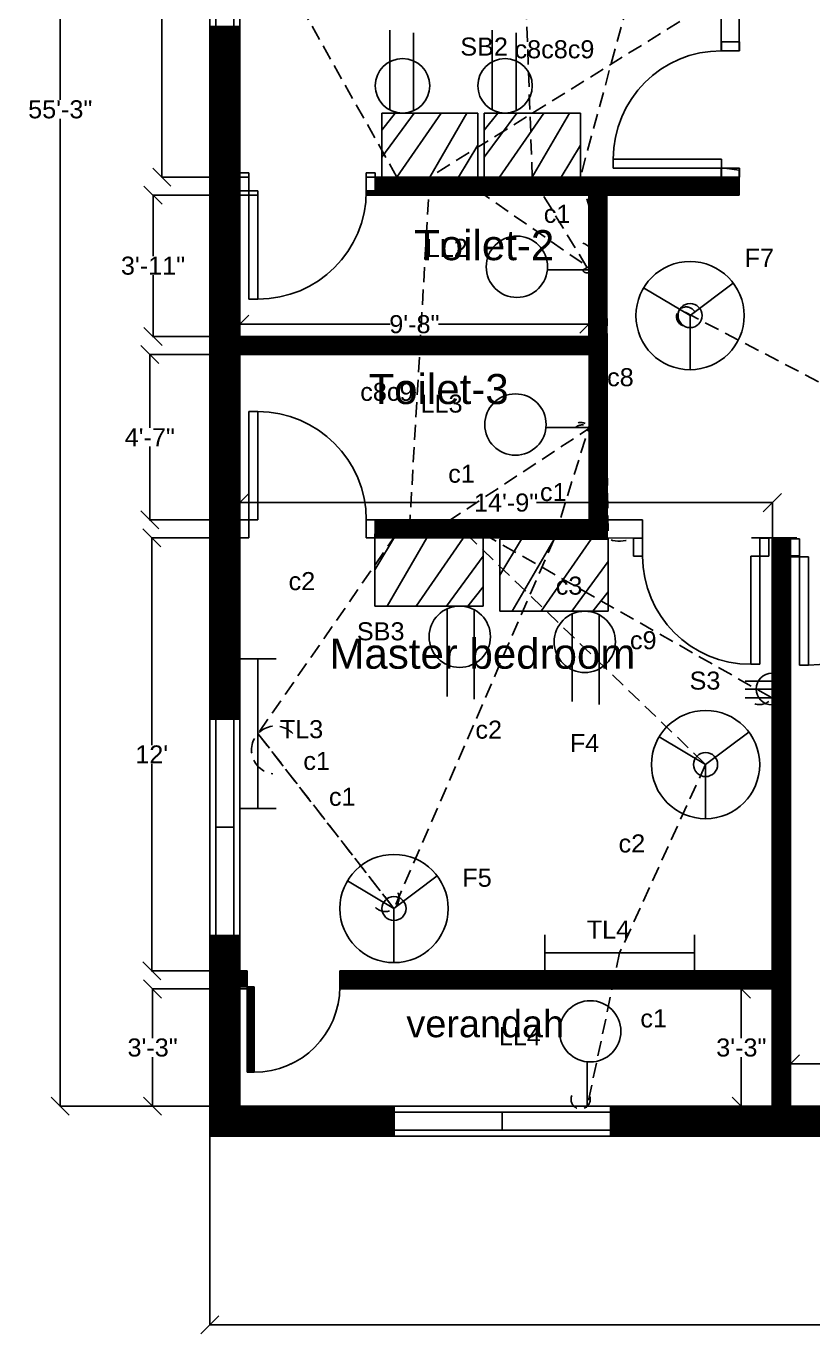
# Model space of a CAD drawing. Header units: inches. Extents: x 79 to 11386, y 236 to 3106.
# Drawn here: x 2468.1 to 2729.6, y 236 to 671.9 of the extents above; entities that cross this region are included whole.
import ezdxf

# ---------------------------------------------------------------- set-up
doc = ezdxf.new("R2010")
doc.units = ezdxf.units.IN
doc.header["$LTSCALE"] = 20
doc.header["$MEASUREMENT"] = 0
doc.linetypes.add('HIDDEN', pattern=[0.375, 0.25, -0.125])
for name, color, linetype in [('appliances', 180, 'Continuous'), ('Conduit', 100, 'HIDDEN'), ('conduit_SDB', 82, 'HIDDEN'), ('dimension', 11, 'Continuous'), ('door_window', 30, 'Continuous'), ('emergency_Bo', 220, 'Continuous'), ('emergency_conduit', 210, 'HIDDEN'), ('hatch', 8, 'Continuous'), ('Text layer', 200, 'HIDDEN')]:
    doc.layers.add(name, color=color, linetype=linetype)
doc.styles.get("Standard").update_dxf_attribs({"font": 'arial.ttf', "height": 6})
doc.dimstyles.get("Standard").update_dxf_attribs({"dimtxt": 6, "dimasz": 6, "dimexe": 0.18, "dimexo": 0.0625, "dimgap": 0.09, "dimtad": 0, "dimtih": 1, "dimtoh": 1, "dimdec": 4, "dimzin": 0, "dimdsep": 46, "dimlunit": 4, "dimtxsty": 'Standard', "dimblk": 'OBLIQUE', "dimcen": 0.09, "dimadec": 0, "dimazin": 0, "dimtfac": 1, "dimtdec": 4, "dimtofl": 0, "dimtmove": 0, "dimatfit": 3, "dimfxl": 1, "dimtolj": 1, "dimtzin": 0, "dimarcsym": 0})

# ---------------------------------------------------------------- blocks, each defined once
blk = doc.blocks.new('door_small')
at = {"layer": 'door_window'}
for p, q in [((39, 6), (39, 42)), ((42, 42), (39, 42)), ((42, 6), (42, 42)), ((3, 6), (0, 6)), ((0, 6), (0, 0)), ((3, 0), (3, 6)), ((39, 6), (42, 6)), ((42, 6), (42, 0)), ((45, 6), (42, 6)), ((45, 0), (45, 6)), ((0, 0), (3, 0)), ((42, 0), (45, 0))]:
    blk.add_line(p, q, dxfattribs=at)
blk.add_arc((39, 6), 36, 90, 180, dxfattribs=at)
blk = doc.blocks.new('_Oblique')
at = {"color": 0, "linetype": 'ByBlock', "lineweight": -2}
blk.add_line((-0.5, -0.5), (0.5, 0.5), dxfattribs=at)
blk = doc.blocks.new('*D33')
at = {"layer": 'Defpoints', "color": 0, "transparency": 16777216}
for p in [(2529.14, 302.69), (3373.14, 302.69), (3373.14, 239.96)]:
    blk.add_point(p, dxfattribs=at)
at = {"layer": 'dimension', "color": 0, "lineweight": -2, "transparency": 16777216}
for p, q in [((2529.14, 302.63), (2529.14, 239.78)), ((3373.14, 302.63), (3373.14, 239.78)), ((2529.14, 239.96), (2940.77, 239.96)), ((3373.14, 239.96), (2961.51, 239.96))]:
    blk.add_line(p, q, dxfattribs=at)
at = {"layer": 'dimension', "color": 0, "lineweight": -2, "transparency": 16777216, "xscale": 6, "yscale": 6, "zscale": 6, "rotation": 180}
blk.add_blockref('_Oblique', (2529.14, 239.96), dxfattribs=at)
at = {"layer": 'dimension', "color": 0, "lineweight": -2, "transparency": 16777216, "xscale": 6, "yscale": 6, "zscale": 6}
blk.add_blockref('_Oblique', (3373.14, 239.96), dxfattribs=at)
at = {"layer": 'dimension', "color": 0, "transparency": 16777216, "insert": (2951.14, 239.96), "char_height": 6, "attachment_point": 5}
blk.add_mtext('\\A1;70\'-4"', dxfattribs=at)
blk = doc.blocks.new('*D35')
at = {"layer": 'Defpoints', "color": 0, "transparency": 16777216}
for p in [(2539.14, 562.69), (2509.18, 507.69), (2539.14, 507.69)]:
    blk.add_point(p, dxfattribs=at)
at = {"layer": 'dimension', "color": 0, "lineweight": -2, "transparency": 16777216}
for p, q in [((2539.08, 562.69), (2509, 562.69)), ((2509.18, 562.69), (2509.18, 538.28)), ((2509.18, 507.69), (2509.18, 532.1)), ((2539.08, 507.69), (2509, 507.69))]:
    blk.add_line(p, q, dxfattribs=at)
at = {"layer": 'dimension', "color": 0, "lineweight": -2, "transparency": 16777216, "xscale": 6, "yscale": 6, "zscale": 6}
for p, rotation in [((2509.18, 562.69), 90), ((2509.18, 507.69), 270)]:
    blk.add_blockref('_Oblique', p, dxfattribs=dict(at, rotation=rotation))
at = {"layer": 'dimension', "color": 0, "transparency": 16777216, "insert": (2509.18, 535.19), "char_height": 6, "attachment_point": 5}
blk.add_mtext('\\A1;4\'-7"', dxfattribs=at)
blk = doc.blocks.new('*D40')
at = {"layer": 'Defpoints', "color": 0, "transparency": 16777216}
for p in [(2716.14, 513.42), (2539.14, 501.69), (2716.14, 501.69)]:
    blk.add_point(p, dxfattribs=at)
at = {"layer": 'dimension', "color": 0, "lineweight": -2, "transparency": 16777216}
for p, q in [((2539.14, 501.75), (2539.14, 513.6)), ((2539.14, 513.42), (2617.52, 513.42)), ((2716.14, 513.42), (2637.75, 513.42)), ((2716.14, 501.75), (2716.14, 513.6))]:
    blk.add_line(p, q, dxfattribs=at)
at = {"layer": 'dimension', "color": 0, "lineweight": -2, "transparency": 16777216, "xscale": 6, "yscale": 6, "zscale": 6, "rotation": 180}
blk.add_blockref('_Oblique', (2539.14, 513.42), dxfattribs=at)
at = {"layer": 'dimension', "color": 0, "lineweight": -2, "transparency": 16777216, "xscale": 6, "yscale": 6, "zscale": 6}
blk.add_blockref('_Oblique', (2716.14, 513.42), dxfattribs=at)
at = {"layer": 'dimension', "color": 0, "transparency": 16777216, "insert": (2627.64, 513.42), "char_height": 6, "attachment_point": 5}
blk.add_mtext('\\A1;14\'-9"', dxfattribs=at)
blk = doc.blocks.new('*D41')
at = {"layer": 'Defpoints', "color": 0, "transparency": 16777216}
for p in [(2722.14, 326.81), (2722.14, 312.69), (2776.14, 312.69)]:
    blk.add_point(p, dxfattribs=at)
at = {"layer": 'dimension', "color": 0, "lineweight": -2, "transparency": 16777216}
for p, q in [((2722.14, 312.75), (2722.14, 326.99)), ((2776.14, 312.75), (2776.14, 326.99)), ((2722.14, 326.81), (2740.95, 326.81)), ((2776.14, 326.81), (2757.32, 326.81))]:
    blk.add_line(p, q, dxfattribs=at)
at = {"layer": 'dimension', "color": 0, "lineweight": -2, "transparency": 16777216, "xscale": 6, "yscale": 6, "zscale": 6, "rotation": 180}
blk.add_blockref('_Oblique', (2722.14, 326.81), dxfattribs=at)
at = {"layer": 'dimension', "color": 0, "lineweight": -2, "transparency": 16777216, "xscale": 6, "yscale": 6, "zscale": 6}
blk.add_blockref('_Oblique', (2776.14, 326.81), dxfattribs=at)
at = {"layer": 'dimension', "color": 0, "transparency": 16777216, "insert": (2749.14, 326.81), "char_height": 6, "attachment_point": 5}
blk.add_mtext('\\A1;4\'-6"', dxfattribs=at)
blk = doc.blocks.new('*D48')
at = {"layer": 'Defpoints', "color": 0, "transparency": 16777216}
for p in [(2539.14, 615.69), (2510.25, 568.69), (2539.14, 568.69)]:
    blk.add_point(p, dxfattribs=at)
at = {"layer": 'dimension', "color": 0, "lineweight": -2, "transparency": 16777216}
for p, q in [((2539.08, 615.69), (2510.07, 615.69)), ((2510.25, 615.69), (2510.25, 595.34)), ((2510.25, 568.69), (2510.25, 589.03)), ((2539.08, 568.69), (2510.07, 568.69))]:
    blk.add_line(p, q, dxfattribs=at)
at = {"layer": 'dimension', "color": 0, "lineweight": -2, "transparency": 16777216, "xscale": 6, "yscale": 6, "zscale": 6}
for p, rotation in [((2510.25, 615.69), 90), ((2510.25, 568.69), 270)]:
    blk.add_blockref('_Oblique', p, dxfattribs=dict(at, rotation=rotation))
at = {"layer": 'dimension', "color": 0, "transparency": 16777216, "insert": (2510.25, 592.19), "char_height": 6, "attachment_point": 5}
blk.add_mtext('\\A1;3\'-11"', dxfattribs=at)
blk = doc.blocks.new('*D49')
at = {"layer": 'Defpoints', "color": 0, "transparency": 16777216}
for p in [(2539.14, 789.69), (2513.21, 621.69), (2539.14, 621.69)]:
    blk.add_point(p, dxfattribs=at)
at = {"layer": 'dimension', "color": 0, "lineweight": -2, "transparency": 16777216}
for p, q in [((2539.08, 789.69), (2513.03, 789.69)), ((2513.21, 789.69), (2513.21, 708.79)), ((2513.21, 621.69), (2513.21, 702.59)), ((2539.08, 621.69), (2513.03, 621.69))]:
    blk.add_line(p, q, dxfattribs=at)
at = {"layer": 'dimension', "color": 0, "lineweight": -2, "transparency": 16777216, "xscale": 6, "yscale": 6, "zscale": 6}
for p, rotation in [((2513.21, 789.69), 90), ((2513.21, 621.69), 270)]:
    blk.add_blockref('_Oblique', p, dxfattribs=dict(at, rotation=rotation))
at = {"layer": 'dimension', "color": 0, "transparency": 16777216, "insert": (2513.21, 705.69), "char_height": 6, "attachment_point": 5}
blk.add_mtext("\\A1;14'", dxfattribs=at)
blk = doc.blocks.new('window_large')
at = {"layer": 'door_window'}
for p, q in [((0, 10), (72, 10)), ((0, 0), (0, 10)), ((72, 10), (72, 0)), ((0, 8), (72, 8)), ((36, 8), (36, 2)), ((72, 2), (0, 2)), ((72, 0), (0, 0))]:
    blk.add_line(p, q, dxfattribs=at)
blk = doc.blocks.new('*D56')
at = {"layer": 'Defpoints', "color": 0, "transparency": 16777216}
for p in [(2539.14, 501.69), (2509.81, 357.69), (2539.14, 357.69)]:
    blk.add_point(p, dxfattribs=at)
at = {"layer": 'dimension', "color": 0, "lineweight": -2, "transparency": 16777216}
for p, q in [((2539.08, 501.69), (2509.63, 501.69)), ((2509.81, 501.69), (2509.81, 432.79)), ((2509.81, 357.69), (2509.81, 426.59)), ((2539.08, 357.69), (2509.63, 357.69))]:
    blk.add_line(p, q, dxfattribs=at)
at = {"layer": 'dimension', "color": 0, "lineweight": -2, "transparency": 16777216, "xscale": 6, "yscale": 6, "zscale": 6}
for p, rotation in [((2509.81, 501.69), 90), ((2509.81, 357.69), 270)]:
    blk.add_blockref('_Oblique', p, dxfattribs=dict(at, rotation=rotation))
at = {"layer": 'dimension', "color": 0, "transparency": 16777216, "insert": (2509.81, 429.69), "char_height": 6, "attachment_point": 5}
blk.add_mtext("\\A1;12'", dxfattribs=at)
blk = doc.blocks.new('*D57')
at = {"layer": 'Defpoints', "color": 0, "transparency": 16777216}
for p in [(2539.14, 351.69), (2510.11, 312.69), (2539.14, 312.69)]:
    blk.add_point(p, dxfattribs=at)
at = {"layer": 'dimension', "color": 0, "lineweight": -2, "transparency": 16777216}
for p, q in [((2539.08, 351.69), (2509.93, 351.69)), ((2510.11, 351.69), (2510.11, 335.34)), ((2510.11, 312.69), (2510.11, 329.03)), ((2539.08, 312.69), (2509.93, 312.69))]:
    blk.add_line(p, q, dxfattribs=at)
at = {"layer": 'dimension', "color": 0, "lineweight": -2, "transparency": 16777216, "xscale": 6, "yscale": 6, "zscale": 6}
for p, rotation in [((2510.11, 351.69), 90), ((2510.11, 312.69), 270)]:
    blk.add_blockref('_Oblique', p, dxfattribs=dict(at, rotation=rotation))
at = {"layer": 'dimension', "color": 0, "transparency": 16777216, "insert": (2510.11, 332.19), "char_height": 6, "attachment_point": 5}
blk.add_mtext('\\A1;3\'-3"', dxfattribs=at)
blk = doc.blocks.new('*D62')
at = {"layer": 'Defpoints', "color": 0, "transparency": 16777216}
for p in [(2539.14, 572.74), (2539.14, 568.69), (2655.14, 568.69)]:
    blk.add_point(p, dxfattribs=at)
at = {"layer": 'dimension', "color": 0, "lineweight": -2, "transparency": 16777216}
for p, q in [((2539.14, 568.75), (2539.14, 572.92)), ((2539.14, 572.74), (2589.07, 572.74)), ((2655.14, 572.74), (2605.2, 572.74)), ((2655.14, 568.75), (2655.14, 572.92))]:
    blk.add_line(p, q, dxfattribs=at)
at = {"layer": 'dimension', "color": 0, "lineweight": -2, "transparency": 16777216, "xscale": 6, "yscale": 6, "zscale": 6, "rotation": 180}
blk.add_blockref('_Oblique', (2539.14, 572.74), dxfattribs=at)
at = {"layer": 'dimension', "color": 0, "lineweight": -2, "transparency": 16777216, "xscale": 6, "yscale": 6, "zscale": 6}
blk.add_blockref('_Oblique', (2655.14, 572.74), dxfattribs=at)
at = {"layer": 'dimension', "color": 0, "transparency": 16777216, "insert": (2597.14, 572.74), "char_height": 6, "attachment_point": 5}
blk.add_mtext('\\A1;9\'-8"', dxfattribs=at)
blk = doc.blocks.new('*D73')
at = {"layer": 'Defpoints', "color": 0, "transparency": 16777216}
for p in [(2539.14, 975.69), (2479.41, 312.69), (2539.14, 312.69)]:
    blk.add_point(p, dxfattribs=at)
at = {"layer": 'dimension', "color": 0, "lineweight": -2, "transparency": 16777216}
for p, q in [((2539.08, 975.69), (2479.23, 975.69)), ((2479.41, 975.69), (2479.41, 647.34)), ((2479.41, 312.69), (2479.41, 641.03)), ((2539.08, 312.69), (2479.23, 312.69))]:
    blk.add_line(p, q, dxfattribs=at)
at = {"layer": 'dimension', "color": 0, "lineweight": -2, "transparency": 16777216, "xscale": 6, "yscale": 6, "zscale": 6}
for p, rotation in [((2479.41, 975.69), 90), ((2479.41, 312.69), 270)]:
    blk.add_blockref('_Oblique', p, dxfattribs=dict(at, rotation=rotation))
at = {"layer": 'dimension', "color": 0, "transparency": 16777216, "insert": (2479.41, 644.19), "char_height": 6, "attachment_point": 5}
blk.add_mtext('\\A1;55\'-3"', dxfattribs=at)
blk = doc.blocks.new('*D79')
at = {"layer": 'Defpoints', "color": 0, "transparency": 16777216}
for p in [(2716.14, 351.69), (2705.83, 312.69), (2716.14, 312.69)]:
    blk.add_point(p, dxfattribs=at)
at = {"layer": 'dimension', "color": 0, "lineweight": -2, "transparency": 16777216}
for p, q in [((2716.08, 351.69), (2705.65, 351.69)), ((2705.83, 351.69), (2705.83, 335.34)), ((2705.83, 312.69), (2705.83, 329.03)), ((2716.08, 312.69), (2705.65, 312.69))]:
    blk.add_line(p, q, dxfattribs=at)
at = {"layer": 'dimension', "color": 0, "lineweight": -2, "transparency": 16777216, "xscale": 6, "yscale": 6, "zscale": 6}
for p, rotation in [((2705.83, 351.69), 90), ((2705.83, 312.69), 270)]:
    blk.add_blockref('_Oblique', p, dxfattribs=dict(at, rotation=rotation))
at = {"layer": 'dimension', "color": 0, "transparency": 16777216, "insert": (2705.83, 332.19), "char_height": 6, "attachment_point": 5}
blk.add_mtext('\\A1;3\'-3"', dxfattribs=at)

msp = doc.modelspace()

# ---------------------------------------------------------------- hatches: boundary and pattern name
at = {"layer": 'hatch'}
h = msp.add_hatch(dxfattribs=at)
h.set_pattern_fill('ANSI31', color=256)
h.paths.add_polyline_path([(3100.03768, 985.68858), (3092.13763, 985.68858), (2805.63763, 985.68858), (2805.63763, 975.68858), (2810.13763, 975.68858), (2816.13763, 975.68858), (2820.13763, 975.68858), (3100.03768, 975.68858)])
h.paths.add_polyline_path([(2900.13763, 975.68858), (2890.13763, 975.68858), (2890.13763, 901.68858), (2890.13763, 760.36668), (2894.15237, 760.36668), (2894.15237, 763.36668), (2900.13763, 763.36668), (2900.13763, 901.68858)])
h.paths.add_polyline_path([(2890.13763, 909.68858), (2877.46279, 909.68858), (2711.13763, 909.68858), (2711.13763, 903.68858), (2877.46279, 903.68858), (2890.13763, 903.68858)])
h.paths.add_polyline_path([(3262.0452, 985.68858), (3242.13763, 985.68858), (3238.13763, 985.68858), (3232.13763, 985.68858), (3172.03768, 985.68858), (3172.03768, 975.68858), (3232.13763, 975.68858), (3238.13763, 975.68858), (3242.13763, 975.68858), (3262.0452, 975.68858)])
h.paths.add_polyline_path([(3191.22037, 909.68858), (3029.64195, 909.68858), (3023.13763, 909.68858), (3023.13763, 903.68858), (3029.64195, 903.68858), (3191.22037, 903.68858)])
h.paths.add_polyline_path([(3023.13763, 975.68858), (3013.13763, 975.68858), (3013.13763, 767.29703), (3019.13763, 767.29703), (3019.13763, 764.29703), (3023.13763, 764.29703)])
h.paths.add_polyline_path([(3363.13763, 795.68858), (3242.13763, 795.68858), (3242.13763, 848.68858), (3318.29131, 848.68858), (3318.29131, 854.68858), (3242.13763, 854.68858), (3236.13763, 854.68858), (3236.13763, 848.68858), (3236.13763, 795.68858), (3197.13763, 795.68858), (3197.13763, 789.68858), (3197.13763, 768.41359), (3203.13763, 768.41359), (3203.13763, 789.68858), (3236.13763, 789.68858), (3363.13763, 789.68858)])
h.paths.add_polyline_path([(3126.13763, 491.68858), (3129.30702, 491.68858, -0.024265987), (3129.13763, 495.17672), (3126.13763, 495.17672), (3126.13763, 501.68858), (3116.14042, 501.68858), (3116.14042, 500.43657), (3117.64042, 500.43657), (3117.64042, 494.43657), (3114.64042, 494.43657), (3114.64042, 491.68858), (3120.13763, 491.68858), (3120.13763, 354.68858), (3120.13763, 312.68858), (3126.13763, 312.68858), (3126.13763, 354.68858)])
h.paths.add_polyline_path([(3111.64042, 494.43657), (3114.64042, 494.43657), (3114.64042, 500.43657), (3117.64042, 500.43657), (3117.64042, 494.43657), (3114.64042, 494.43657), (3114.64042, 458.43657), (3111.64042, 458.43657, -0.392007404), (3075.74545, 491.68858), (2960.13763, 491.68858), (2823.94589, 491.68858, -0.384284118), (2788.13763, 459.39918), (2785.13763, 459.39918), (2785.13763, 495.39918), (2782.13763, 495.39918), (2782.13763, 501.39918), (2785.13763, 501.39918), (2785.13763, 495.39918), (2788.13763, 495.39918), (2788.13763, 459.39918, 0.414213562), (2824.13763, 495.39918), (2824.13763, 501.68858), (3013.25861, 501.68858), (3075.64042, 501.68858), (3075.64042, 500.43657), (3075.64042, 494.43657, 0.414213562), (3111.64042, 458.43657)])
h.paths.add_polyline_path([(2960.13763, 491.68858), (2954.13763, 491.68858), (2954.13763, 312.68858), (2960.13763, 312.68858)])
h.paths.add_polyline_path([(3016.69237, 312.68858), (2960.13763, 312.68858), (2954.13763, 312.68858), (2907.66878, 312.68858), (2907.66878, 302.68858), (2933.13763, 302.68858), (3016.69237, 302.68858)])
h.paths.add_polyline_path([(2835.66878, 312.68858), (2782.13763, 312.68858), (2782.13763, 354.68858), (2782.13763, 382.10593), (2782.13763, 491.68858), (2785.13763, 491.68858), (2785.13763, 495.39918), (2782.13763, 495.39918), (2776.13763, 495.49565), (2776.13763, 491.68858), (2776.13763, 354.68858), (2776.13763, 312.68858), (2662.37712, 312.68858), (2662.37712, 302.68858), (2835.66878, 302.68858)])
h.paths.add_polyline_path([(2716.13763, 351.68858), (2572.34559, 351.68858, -0.406467164), (2543.88306, 323.97105), (2541.51035, 323.97105), (2541.51035, 352.44359), (2539.13763, 352.44359), (2539.13763, 357.18902), (2541.51035, 357.18902), (2541.51035, 352.44359), (2543.88306, 352.44359), (2543.88306, 323.97105, 0.414213562), (2572.3556, 352.44359), (2572.3556, 357.68858), (2716.13763, 357.68858)])
h.paths.add_polyline_path([(2722.13763, 501.68858), (2716.13763, 501.68858), (2716.13763, 342.68858), (2716.13763, 312.68858), (2722.13763, 312.68858), (2722.13763, 342.68858)])
h.paths.add_polyline_path([(2661.26165, 507.68858), (2655.26165, 507.68858), (2584.13763, 507.68858), (2584.13763, 501.68858), (2661.26165, 501.68858)])
h.paths.add_polyline_path([(2539.13763, 369.4551), (2529.13763, 369.4551), (2529.13763, 312.68858), (2539.13763, 312.68858)])
h.paths.add_polyline_path([(2590.37712, 312.68858), (2539.13763, 312.68858), (2529.13763, 312.68858), (2529.13763, 302.68858), (2590.37712, 302.68858)])
h.paths.add_polyline_path([(3245.18027, 312.68858), (3088.69237, 312.68858), (3088.69237, 302.68858), (3191.13763, 302.68858), (3245.18027, 302.68858)])
h.paths.add_polyline_path([(2539.13763, 858.68858), (2539.13763, 901.81469), (2529.13763, 901.81469), (2529.13763, 743.72819), (2539.13763, 743.72819)])
h.paths.add_polyline_path([(2539.13763, 671.72819), (2529.13763, 671.72819), (2529.13763, 441.4551), (2539.13763, 441.4551)])
h.paths.add_polyline_path([(2661.26165, 568.68858), (2661.13763, 568.68858), (2661.13763, 615.68858), (2705.13763, 615.68858), (2705.13763, 621.68858), (2699.23791, 621.68858), (2584.13763, 621.68858), (2584.13763, 617.0826), (2581.13763, 617.0826, -0.009683389), (2581.11063, 615.68858), (2655.13763, 615.68858), (2655.13763, 568.68858), (2539.13763, 568.68858), (2539.13763, 562.68858), (2655.26165, 562.68858), (2655.26165, 507.68858), (2661.26165, 507.68858)])
h.paths.add_polyline_path([(2705.13763, 795.68858), (2699.13763, 795.68858), (2660.13763, 795.68858), (2660.13763, 854.68858), (2660.04927, 854.68858), (2584.13763, 854.68858), (2584.13763, 849.77555), (2581.13763, 849.77555, -0.007549683), (2581.12122, 848.68858), (2589.13763, 848.68858), (2654.13763, 848.68858), (2654.13763, 795.68858), (2589.13763, 795.68858), (2579.13763, 795.68858), (2539.13763, 795.68858), (2539.13763, 789.68858), (2579.13763, 789.68858), (2589.13763, 789.68858), (2654.13763, 789.68858), (2660.13763, 789.68858), (2699.13763, 789.68858), (2699.13763, 767.68858), (2705.13763, 767.68858)])
h.paths.add_polyline_path([(3023.13763, 686.29703), (3019.13763, 686.29703), (3019.13763, 683.29703), (3013.13763, 683.29703), (3013.13763, 528.68858), (3013.13763, 501.68858), (3023.13763, 501.68858), (3023.13763, 528.68858)])
h.paths.add_polyline_path([(2900.13763, 679.36668), (2894.15237, 679.36668), (2894.15237, 682.36668), (2890.13763, 682.36668), (2890.13763, 528.68858), (2890.13763, 501.68858), (2900.13763, 501.68858), (2900.13763, 528.68858)])
h.paths.add_polyline_path([(3203.13763, 708.41359), (3197.13763, 708.41359), (3197.13763, 666.68858), (3203.13763, 666.68858)])
h.paths.add_polyline_path([(3373.13763, 666.43663), (3363.13763, 666.43663), (3363.13763, 505.68858), (3363.13763, 499.68858), (3363.13763, 464.62993), (3373.13763, 464.62993)])
h.paths.add_polyline_path([(3046.18465, 542.80736), (3112.38111, 542.80736), (3112.38111, 587.58499), (3046.18465, 587.58499)], flags=9)
h.paths.add_polyline_path([(3131.23188, 391.57128), (3180.56885, 391.57128), (3180.56885, 421.39028), (3131.23188, 421.39028)], flags=9)
h.paths.add_polyline_path([(3258.99114, 320.45988), (3315.91952, 320.45988), (3315.91952, 339.00627), (3258.99114, 339.00627)], flags=9)
h.paths.add_polyline_path([(3261.00822, 526.62738), (3312.59076, 526.62738), (3312.59076, 547.23448), (3261.00822, 547.23448)], flags=9)
h.paths.add_polyline_path([(3260.8119, 577.65756), (3312.39444, 577.65756), (3312.39444, 598.26466), (3260.8119, 598.26466)], flags=9)
h.paths.add_polyline_path([(3079.25861, 725.78414), (3167.35547, 725.78414), (3167.35547, 746.39123), (3079.25861, 746.39123)], flags=9)
h.paths.add_polyline_path([(3044.63525, 849.3737), (3110.8317, 849.3737), (3110.8317, 894.15132), (3044.63525, 894.15132)], flags=9)
h.paths.add_polyline_path([(3256.95377, 810.62244), (3308.53631, 810.62244), (3308.53631, 831.22953), (3256.95377, 831.22953)], flags=25)
h.paths.add_polyline_path([(2780.13666, 513.96652), (2846.33311, 513.96652), (2846.33311, 558.74415), (2780.13666, 558.74415)], flags=9)
h.paths.add_polyline_path([(2788.97364, 844.32945), (2855.1701, 844.32945), (2855.1701, 889.10708), (2788.97364, 889.10708)], flags=9)
h.paths.add_polyline_path([(2592.08264, 330.72339), (2649.01101, 330.72339), (2649.01101, 349.26977), (2592.08264, 349.26977)], flags=25)
h.paths.add_polyline_path([(2565.36255, 436.06679), (2625.62176, 436.06679), (2625.62176, 473.34056), (2565.36255, 473.34056)], flags=9)
h.paths.add_polyline_path([(2579.08586, 540.70616), (2630.66839, 540.70616), (2630.66839, 561.31326), (2579.08586, 561.31326)], flags=25)
h.paths.add_polyline_path([(2731.22283, 408.01874), (2780.5598, 408.01874), (2780.5598, 437.83775), (2731.22283, 437.83775)], flags=25)
h.paths.add_polyline_path([(2594.23713, 588.54735), (2645.81967, 588.54735), (2645.81967, 609.15444), (2594.23713, 609.15444)], flags=25)
h.paths.add_polyline_path([(2579.4519, 815.64103), (2631.03444, 815.64103), (2631.03444, 836.24813), (2579.4519, 836.24813)], flags=25)
h.paths.add_polyline_path([(3248.51237, 419.15413), (3325.7361, 419.15413), (3325.7361, 439.76122), (3248.51237, 439.76122)], flags=9)
h.paths.add_polyline_path([(3002.46524, 376.42532), (3050.02322, 376.42532), (3050.02322, 421.15383), (3002.46524, 421.15383)], flags=9)
h.paths.add_polyline_path([(3242.24929, 699.62663), (3317.92459, 699.62663), (3317.92459, 720.23373), (3242.24929, 720.23373)], flags=9)
h.paths.add_polyline_path([(3069.65282, 941.49404), (3118.91612, 941.49404), (3118.91612, 962.10113), (3069.65282, 962.10113)], flags=9)
h.paths.add_polyline_path([(3259.79991, 910.34214), (3329.25421, 910.34214), (3329.25421, 930.94924), (3259.79991, 930.94924)], flags=9)
h.paths.add_polyline_path([(2943.13688, 604.76272), (2971.49978, 604.76272), (2971.49978, 629.49123), (2943.13688, 629.49123)], flags=9)
h.paths.add_polyline_path([(2808.23629, 416.59199), (2855.79427, 416.59199), (2855.79427, 461.3205), (2808.23629, 461.3205)], flags=9)
h.paths.add_polyline_path([(2771.0258, 941.67259), (2820.2891, 941.67259), (2820.2891, 962.27968), (2771.0258, 962.27968)], flags=9)
h.paths.add_polyline_path([(2756.30461, 723.88917), (2844.40147, 723.88917), (2844.40147, 744.49626), (2756.30461, 744.49626)], flags=9)
h.paths.add_polyline_path([(2555.8514, 933.51062), (2625.30569, 933.51062), (2625.30569, 954.11771), (2555.8514, 954.11771)], flags=9)
h = msp.add_hatch(dxfattribs=at)
h.set_pattern_fill('ANSI31', color=256)
h.paths.add_polyline_path([(2557.5226, 985.68858), (2529.13763, 985.68858), (2529.13763, 973.81469), (2539.13763, 973.81469), (2539.13763, 975.68858), (2557.5226, 975.68858)])
h.paths.add_polyline_path([(3363.13763, 568.68858), (3247.13763, 568.68858), (3247.13763, 615.68858), (3241.13763, 615.68858), (3241.13763, 562.68858), (3241.13763, 507.37024), (3240.964, 507.37024), (3240.964, 501.68858), (3316.6468, 501.68858), (3316.6468, 507.68858), (3247.13763, 507.68858), (3247.13763, 562.68858), (3363.13763, 562.68858)])
h.paths.add_polyline_path([(3373.13763, 392.62993), (3363.13763, 392.62993), (3363.13763, 357.68858), (3221.72831, 357.68858), (3221.72831, 352.84152), (3219.3556, 352.84152, -0.010126348), (3219.33225, 351.68858), (3363.13763, 351.68858), (3363.13763, 312.68858), (3317.18027, 312.68858), (3317.18027, 302.68858), (3373.13763, 302.68858), (3373.13763, 342.68858)])
h = msp.add_hatch(dxfattribs=at)
h.set_pattern_fill('ANSI31', color=256)
h.paths.add_polyline_path([(2733.63763, 985.68858), (2670.13763, 985.68858), (2629.5226, 985.68858), (2629.5226, 975.68858), (2660.13763, 975.68858), (2660.13763, 899.68858), (2666.04927, 899.68858), (2666.04927, 896.68858), (2660.04927, 896.68858, 0.414213562), (2624.04927, 860.68858), (2660.04927, 860.68858), (2660.04927, 857.68858), (2666.04927, 857.68858), (2666.04927, 854.68858), (2660.13763, 854.68858), (2660.13763, 795.68858), (2699.13763, 795.68858), (2705.13763, 795.68858), (2705.13763, 733.68858), (2705.13763, 675.68858), (2705.13763, 666.68858), (2705.23791, 666.68858), (2705.23791, 663.68858), (2703.26165, 663.68858), (2699.23791, 663.68858, 0.414213562), (2663.23791, 627.68858), (2699.23791, 627.68858), (2699.23791, 624.68858), (2705.23791, 624.68858), (2705.23791, 621.68858), (2705.13763, 615.68858), (2661.13763, 615.68858), (2661.13763, 568.68858), (2661.26165, 568.68858), (2661.26165, 507.68858), (2672.98235, 507.68858), (2672.98235, 501.65968), (2672.98235, 495.65968, 0.414213562), (2708.98235, 459.65968), (2708.98235, 495.65968), (2711.98235, 495.65968), (2711.98235, 501.68858), (2716.13763, 501.68858), (2725.13763, 501.68858), (2725.13763, 495.36213), (2728.13763, 495.36213), (2728.13763, 459.36213, 0.416872135), (2764.13615, 495.68858), (2764.13763, 495.68858), (2764.13763, 501.36213), (2764.13763, 501.68858), (2785.13763, 501.68858), (2785.13763, 501.39918), (2785.13763, 495.39918), (2788.13763, 495.39918), (2788.13763, 459.39918, 0.414213562), (2824.13763, 495.39918), (2824.13763, 501.39918), (2824.13763, 501.68858), (2890.13763, 501.68858), (2890.13763, 528.68858), (2890.13763, 682.36668), (2858.15237, 682.36668), (2858.15237, 685.36668, -0.381848056), (2890.13763, 721.14211), (2890.13763, 721.59124, -0.381848056), (2858.15237, 757.36668), (2858.15237, 760.36668), (2890.13763, 760.36668), (2890.13763, 901.68858), (2890.13763, 903.68858), (2877.46279, 903.68858), (2708.13763, 903.68858), (2708.13763, 909.68858, 0.414213562), (2672.13763, 945.68858), (2672.13763, 909.68858), (2669.13763, 909.68858), (2669.13763, 903.68858), (2666.13763, 903.68858), (2666.13763, 975.68858), (2733.63763, 975.68858)], flags=17)
h.paths.add_polyline_path([(2890.13763, 901.68858), (2890.13763, 903.68858), (2877.46279, 903.68858), (2708.13763, 903.68858), (2708.13763, 909.68858, 0.414213562), (2672.13763, 945.68858), (2672.13763, 909.68858), (2669.13763, 909.68858), (2669.13763, 903.68858), (2666.13763, 903.68858), (2666.13763, 975.68858), (2670.13763, 975.68858), (2733.63763, 975.68858), (2733.63763, 985.68858), (2629.5226, 985.68858), (2629.5226, 975.68858), (2660.13763, 975.68858), (2660.13763, 899.68858), (2666.04927, 899.68858), (2666.04927, 896.68858), (2660.04927, 896.68858, 0.414213562), (2624.04927, 860.68858), (2660.04927, 860.68858), (2660.04927, 857.68858), (2666.04927, 857.68858), (2666.04927, 854.68858), (2660.13763, 854.68858), (2660.13763, 795.68858), (2699.13763, 795.68858), (2705.13763, 795.68858), (2705.13763, 733.68858), (2705.13763, 675.68858), (2705.13763, 666.68858), (2705.23791, 666.68858), (2705.23791, 663.68858), (2705.13763, 663.68858), (2703.26165, 663.68858), (2699.23791, 663.68858, 0.414213562), (2663.23791, 627.68858), (2699.23791, 627.68858), (2699.23791, 624.68858), (2705.23791, 624.68858), (2705.23791, 621.68858), (2705.13763, 615.68858), (2661.13763, 615.68858), (2661.13763, 568.68858), (2661.26165, 568.68858), (2661.26165, 507.68858), (2672.98235, 507.68858), (2672.98235, 501.65968), (2672.98235, 495.65968, 0.414213562), (2708.98235, 459.65968), (2708.98235, 495.65968), (2711.98235, 495.65968), (2711.98235, 501.68858), (2712.13763, 501.68858), (2716.13763, 501.68858), (2725.13763, 501.68858), (2725.13763, 495.36213), (2728.13763, 495.36213), (2728.13763, 459.36213, 0.416872135), (2764.13615, 495.68858), (2764.13763, 495.68858), (2764.13763, 501.36213), (2764.13763, 501.68858), (2785.13763, 501.68858), (2785.13763, 501.39918), (2785.13763, 495.39918), (2788.13763, 495.39918), (2788.13763, 459.39918, 0.414213562), (2824.13763, 495.39918), (2824.13763, 501.39918), (2824.13763, 501.68858), (2890.13763, 501.68858), (2890.13763, 528.68858), (2890.13763, 682.36668), (2858.15237, 682.36668), (2858.15237, 685.36668, -0.381848056), (2890.13763, 721.14211), (2890.13763, 721.59124, -0.381848056), (2858.15237, 757.36668), (2858.15237, 760.36668), (2890.13763, 760.36668)], flags=17)
h.paths.add_polyline_path([(2780.13666, 513.96652), (2846.33311, 513.96652), (2846.33311, 558.74415), (2780.13666, 558.74415)], flags=8)
h.paths.add_polyline_path([(2788.97364, 844.32945), (2855.1701, 844.32945), (2855.1701, 889.10708), (2788.97364, 889.10708)], flags=8)
h.paths.add_polyline_path([(2756.30461, 723.88917), (2844.40147, 723.88917), (2844.40147, 744.49626), (2756.30461, 744.49626)], flags=8)

# ---------------------------------------------------------------- linework, layer by layer
for p, q in [((2529.13763, 302.68858), (2529.13763, 985.68858)), ((2539.13763, 312.68858), (2539.13763, 975.68858)), ((2699.13763, 663.68858), (2699.13763, 681.68858)), ((2705.13763, 663.68858), (2705.13763, 675.68858)), ((2539.13694, 671.80622), (2539.13833, 671.68858)), ((2539.13833, 671.68858), (2539.13763, 671.68858)), ((2703.26165, 663.68858), (2705.13763, 663.68858)), ((2699.13763, 621.68858), (2699.13763, 624.68858)), ((2705.13763, 623.99533), (2700.26165, 624.68858)), ((2705.13763, 615.68858), (2705.13763, 623.99533)), ((2542.13763, 621.68858), (2539.13763, 621.68858)), ((2699.13763, 621.68858), (2581.13763, 621.68858)), ((2545.13763, 615.68858), (2539.13763, 615.68858)), ((2655.13763, 615.68858), (2581.11063, 615.68858)), ((2655.13763, 568.68858), (2655.13763, 615.68858)), ((2705.13763, 615.68858), (2661.13763, 615.68858)), ((2661.13763, 568.68858), (2661.13763, 615.68858)), ((2655.13763, 568.68858), (2539.13763, 568.68858)), ((2539.13763, 568.68858), (2655.13763, 568.68858)), ((2661.26165, 568.68858), (2661.13763, 568.68858)), ((2661.26165, 568.68858), (2661.26165, 501.68858)), ((2655.26165, 562.68858), (2539.13763, 562.68858)), ((2655.26165, 562.68858), (2655.26165, 507.68858)), ((2661.26165, 560.68858), (2661.26165, 562.68858)), ((2545.13763, 507.68858), (2539.13763, 507.68858)), ((2655.26165, 507.68858), (2581.13763, 507.68858)), ((2655.26165, 507.68858), (2672.98235, 507.68858)), ((2672.98235, 501.65968), (2672.98235, 507.68858)), ((2542.13763, 501.68858), (2539.13763, 501.68858)), ((2661.26165, 501.68858), (2581.13763, 501.68858)), ((2661.26165, 501.68858), (2672.98235, 501.65968)), ((2712.13763, 501.68858), (2709.16075, 501.68858)), ((2712.13763, 501.68858), (2716.13763, 501.68858)), ((2714.13763, 501.68858), (2724.2334, 501.68858)), ((2716.13763, 501.68858), (2716.13763, 342.68858)), ((2722.13763, 501.68858), (2722.13763, 342.68858)), ((2725.13763, 495.68858), (2722.13763, 495.68858)), ((2539.13763, 357.68858), (2541.51035, 357.68858)), ((2572.3556, 357.68858), (2716.13763, 357.68858)), ((2539.13763, 351.68858), (2541.51035, 351.68858)), ((2572.34559, 351.68858), (2716.13763, 351.68858)), ((2716.13763, 312.68858), (2716.13763, 342.68858)), ((2722.13763, 312.68858), (2722.13763, 342.68858)), ((2776.13763, 312.68858), (2529.13763, 312.68858)), ((2539.13763, 312.68858), (2776.13763, 312.68858)), ((3044.13763, 302.68858), (2529.13763, 302.68858)), ((2529.13763, 302.68858), (2712.13763, 302.68858)), ((2529.13763, 302.68858), (2890.13763, 302.68858)), ((2712.13763, 302.68858), (2859.13763, 302.68858))]:
    msp.add_line(p, q)
at = {"layer": 'appliances'}
for p, q in [((2588.95001, 644.0558), (2588.95001, 670.53622)), ((2596.88651, 643.78796), (2596.88651, 669.67499)), ((2586.26406, 643.00033), (2618.23168, 643.00033)), ((2586.26406, 621.68858), (2586.26406, 643.00033)), ((2590.7954, 643.00033), (2586.26406, 637.32312)), ((2597.06278, 643.00033), (2586.26406, 628.30521)), ((2606.08779, 643.00033), (2591.29679, 621.68858)), ((2614.61143, 643.00033), (2602.24787, 621.68858)), ((2618.23168, 643.00033), (2618.23168, 621.68858)), ((2618.23168, 632.34446), (2611.85378, 621.68858)), ((2618.23168, 621.68858), (2586.26406, 621.68858)), ((2641.36144, 590.86677), (2656.12885, 590.86677)), ((2688.78239, 575.62235), (2673.34688, 584.88222)), ((2688.78239, 575.62235), (2703.16462, 586.446)), ((2688.78239, 575.62235), (2688.77525, 557.62235)), ((2688.78239, 575.62235), (2688.78239, 575.62235)), ((2640.88003, 538.40729), (2655.64743, 538.40729)), ((2584.01379, 479.03008), (2584.01379, 503.03008)), ((2584.01379, 503.03008), (2620.01379, 503.03008)), ((2584.01379, 491.03008), (2591.1962, 503.03008)), ((2588.0907, 479.03008), (2602.01379, 503.03008)), ((2597.68951, 479.03008), (2614.34624, 503.03008)), ((2620.01379, 503.03008), (2620.01379, 479.03008)), ((2607.85293, 479.03008), (2620.01379, 495.57884)), ((2614.91088, 479.03008), (2620.01379, 485.42341)), ((2620.01379, 479.03008), (2584.01379, 479.03008)), ((2608.05144, 478.14309), (2608.05144, 448.99069)), ((2616.98904, 477.84147), (2616.98904, 448.02083)), ((2545.13763, 461.44397), (2539.13763, 461.44397)), ((2539.13763, 461.44397), (2551.13763, 461.44397)), ((2545.13763, 411.75151), (2545.13763, 461.44397)), ((2716.06977, 454.06298), (2707.11798, 454.06298)), ((2716.06977, 451.44085), (2716.06977, 456.72526)), ((2716.06977, 456.72526), (2716.06977, 446.15644)), ((2716.06977, 451.44085), (2707.11798, 451.44085)), ((2716.06977, 448.48019), (2707.11798, 448.48019)), ((2693.95564, 426.32266), (2708.33787, 437.14631)), ((2693.95564, 426.32266), (2678.52014, 435.58253)), ((2693.95564, 426.32266), (2693.94851, 408.32266)), ((2693.95564, 426.32266), (2693.95564, 426.32266)), ((2551.13763, 411.75151), (2539.13763, 411.75151)), ((2545.13763, 411.75151), (2551.13763, 411.75151)), ((2590.3556, 378.44897), (2604.73783, 389.27263)), ((2590.3556, 378.44897), (2574.9201, 387.70885)), ((2590.3556, 378.44897), (2590.34847, 360.44898)), ((2590.3556, 378.44897), (2590.3556, 378.44897)), ((2640.52807, 357.68858), (2640.52807, 369.68858)), ((2690.22053, 363.68858), (2690.22053, 369.68858)), ((2690.22053, 369.68858), (2690.22053, 357.68858)), ((2640.52807, 363.68858), (2690.22053, 363.68858)), ((2640.52807, 363.68858), (2640.52807, 357.68858)), ((2654.61614, 327.45599), (2654.61614, 312.68858))]:
    msp.add_line(p, q, dxfattribs=at)
for centre, radius in [((2593.19275, 652.05545), 9.05512), ((2631.2115, 591.84869), 10.19733), ((2688.78239, 575.62235), 18), ((2688.78239, 575.62235), 4), ((2630.73009, 539.38921), 10.19733), ((2612.21112, 468.83275), 10.19733), ((2693.95564, 426.32266), 18), ((2693.95564, 426.32266), 4), ((2590.3556, 378.44897), 18), ((2590.3556, 378.44897), 4), ((2655.59806, 337.60593), 10.19733)]:
    msp.add_circle(centre, radius, dxfattribs=at)
msp.add_arc((2716.06977, 451.44085), 5.28441, 90, 270, dxfattribs=at)
at = {"layer": 'Conduit'}
for p, q in [((2591.29679, 621.68858), (2545.13763, 703.91367)), ((2611.85378, 621.68858), (2656.12885, 590.86677)), ((2831.29679, 501.68858), (2685.35227, 577.6801)), ((2602.01379, 503.03008), (2655.64743, 538.40729)), ((2591.1962, 503.03008), (2545.13763, 436.59774)), ((2614.34624, 503.03008), (2693.95564, 426.32266)), ((2545.13763, 436.59774), (2590.3556, 378.44897)), ((2693.95564, 426.32266), (2665.3743, 363.68858)), ((2665.3743, 363.68858), (2654.61614, 312.68858))]:
    msp.add_line(p, q, dxfattribs=at)
for centre, radius, start, end in [((2654.55123, 591.57565), 1.72956, 204.1961629, 70.1812669), ((2687.51989, 575.28605), 3.22956, 28.2293274, 257.6741037), ((2652.34729, 535.96833), 4.10359, 323.5338265, 100.9947725), ((2587.48761, 381.99696), 4.56219, 224.7733389, 51.0498655), ((2652.40648, 314.97838), 3.18209, 156.2880228, 46.0203248)]:
    msp.add_arc(centre, radius, start, end, dxfattribs=at)
at = {"layer": 'conduit_SDB'}
for p, q in [((2698.08575, 681.35765), (2602.24787, 621.68858)), ((2602.24787, 621.68858), (2595.40818, 503.03008)), ((2595.40818, 503.03008), (2620.01379, 503.03008)), ((2620.01379, 503.03008), (2716.06977, 448.48019))]:
    msp.add_line(p, q, dxfattribs=at)
msp.add_arc((2711.8971, 451.27159), 5.02026, 251.3034587, 33.7814253, dxfattribs=at)
at = {"layer": 'dimension'}
for p, q in [((2541.51035, 357.18902), (2541.51035, 357.68858)), ((2572.3556, 357.18902), (2572.3556, 357.68858))]:
    msp.add_line(p, q, dxfattribs=at)
at = {"layer": 'emergency_Bo'}
for p, q in [((2623.04406, 644.0558), (2623.04406, 670.53622)), ((2630.98056, 643.78796), (2630.98056, 669.67499)), ((2620.35811, 643.00033), (2652.32573, 643.00033)), ((2620.35811, 621.68858), (2620.35811, 643.00033)), ((2624.88945, 643.00033), (2620.35811, 637.32312)), ((2631.15683, 643.00033), (2620.35811, 628.30521)), ((2640.18184, 643.00033), (2625.39084, 621.68858)), ((2648.70548, 643.00033), (2636.34192, 621.68858)), ((2652.32573, 643.00033), (2652.32573, 621.68858)), ((2652.32573, 632.34446), (2645.94783, 621.68858)), ((2652.32573, 621.68858), (2620.35811, 621.68858)), ((2625.59885, 477.3291), (2625.59885, 501.3291)), ((2625.59885, 501.3291), (2661.59885, 501.3291)), ((2625.59885, 489.3291), (2632.78125, 501.3291)), ((2629.67576, 477.3291), (2643.59885, 501.3291)), ((2639.27456, 477.3291), (2655.9313, 501.3291)), ((2661.59885, 501.3291), (2661.59885, 477.3291)), ((2649.43799, 477.3291), (2661.59885, 493.87786)), ((2656.49594, 477.3291), (2661.59885, 483.72243)), ((2661.59885, 477.3291), (2625.59885, 477.3291)), ((2649.63649, 476.44212), (2649.63649, 447.28972)), ((2658.57409, 476.14049), (2658.57409, 446.31985))]:
    msp.add_line(p, q, dxfattribs=at)
for centre, radius in [((2627.2868, 652.05545), 9.05512), ((2653.79618, 467.13177), 10.19733)]:
    msp.add_circle(centre, radius, dxfattribs=at)
at = {"layer": 'emergency_conduit'}
for p, q in [((2636.34192, 621.68858), (2630.49354, 784.16474)), ((2683.53282, 736.7207), (2652.32573, 621.68858)), ((2636.34192, 621.68858), (2654.55123, 591.57565)), ((2652.32573, 621.68858), (2661.13763, 592.18858)), ((2661.13763, 592.18858), (2661.26165, 524.09142)), ((2643.59885, 501.3291), (2655.26165, 538.85727)), ((2661.26165, 524.09142), (2661.59885, 501.3291)), ((2643.59885, 501.3291), (2590.3556, 378.44897)), ((2590.3556, 378.44897), (2545.13763, 436.59774))]:
    msp.add_line(p, q, dxfattribs=at)
for centre, radius, start, end in [((2651.92314, 595.31455), 4.57014, 283.2886756, 75.1400291), ((2652.95575, 535.77071), 3.50268, 320.2161104, 131.1722534), ((2665.37948, 511.11314), 10.48907, 213.623462, 291.1269597), ((2550.93826, 431.17139), 7.94309, 43.0906308, 263.5995766)]:
    msp.add_arc(centre, radius, start, end, dxfattribs=at)

# ---------------------------------------------------------------- block references
at = {"rotation": 180}
for p in [(2584.13763, 623.0826), (2767.13763, 501.36213)]:
    msp.add_blockref('door_small', p, dxfattribs=at)
at = {"xscale": 0.7909040077315174, "yscale": 0.7909040077315174, "zscale": 0.7909040077315174, "rotation": 180}
msp.add_blockref('door_small', (2574.72831, 357.18902), dxfattribs=at)
at = {"layer": 'door_window', "rotation": 270}
for p in [(2529.13763, 743.72819), (2529.13763, 441.4551)]:
    msp.add_blockref('window_large', p, dxfattribs=at)
at = {"layer": 'door_window', "xscale": -1}
for p, rotation in [((2705.23791, 666.68858), 90), ((2669.98235, 501.65968), 180)]:
    msp.add_blockref('door_small', p, dxfattribs=dict(at, rotation=rotation))
msp.add_blockref('door_small', (2584.13763, 501.68858), dxfattribs=at)
at = {"layer": 'door_window'}
msp.add_blockref('window_large', (2590.37712, 302.68858), dxfattribs=at)

# ---------------------------------------------------------------- texts
at = {"layer": 'appliances', "char_height": 6, "attachment_point": 1}
for s, width, insert in [('SB2', 25.9818947, (2612.40552, 668.08964)), ('LL2', 24.8899598, (2600.8989, 601.14949)), ('F7', 14.6122976, (2706.92604, 597.83109)), ('LL3', 15.1453658, (2599.17354, 549.36765)), ('SB3', 21.4032033, (2578.01774, 473.63816)), ('S3', 13.1451099, (2688.61441, 457.24787)), ('TL3', 14.649731, (2552.37784, 441.08846)), ('F4', 36.012745, (2648.79889, 436.46515)), ('F5', 7.7731371, (2613.07618, 391.67813)), ('TL4', 23.2375437, (2654.42061, 374.46333)), ('LL4', 17.3873668, (2625.21101, 339.00225))]:
    msp.add_mtext_dynamic_manual_height_columns(s, width=width, gutter_width=30, heights=[0], dxfattribs=dict(at, insert=insert))
at = {"layer": 'Conduit', "char_height": 6, "attachment_point": 1}
for s, width, insert in [('c1', 9.7667684, (2640.14733, 612.47229)), ('c1', 20.4473578, (2608.38325, 526.05227)), ('c2', 18.2386072, (2555.32158, 490.33016)), ('c3', 21.4504991, (2644.13393, 488.82609)), ('c1', 20.3214697, (2560.21384, 430.54266)), ('c2', 24.22116, (2665.01762, 403.09359)), ('c1', 6.7822918, (2672.26169, 344.91152))]:
    msp.add_mtext_dynamic_manual_height_columns(s, width=width, gutter_width=30, heights=[0], dxfattribs=dict(at, insert=insert))
at = {"layer": 'conduit_SDB', "char_height": 6, "attachment_point": 1}
for s, width, insert in [('c8c8c9', 43.3524557, (2630.42961, 667.19396)), ('c8c9', 23.9232011, (2579.13741, 553.27617)), ('c9', 10.411676, (2668.80779, 470.68356))]:
    msp.add_mtext_dynamic_manual_height_columns(s, width=width, gutter_width=30, heights=[0], dxfattribs=dict(at, insert=insert))
at = {"layer": 'emergency_conduit', "char_height": 6, "attachment_point": 1}
for s, width, insert in [('c1', 12.0251285, (2640.13763, 621.68858)), ('c8', 11.1448757, (2661.19964, 558.14)), ('c1', 6.0789588, (2638.89719, 519.96417)), ('c2', 17.2979798, (2617.42968, 440.93326)), ('c1', 8.3467099, (2568.73675, 418.61272))]:
    msp.add_mtext_dynamic_manual_height_columns(s, width=width, gutter_width=30, heights=[0], dxfattribs=dict(at, insert=insert))
at = {"layer": 'Text layer', "attachment_point": 1}
for s, width, insert, char_height in [('Toilet-2', 58.073081, (2597.06455, 604.04871), 10), ('Toilet-3', 59.5725815, (2581.91328, 556.20753), 10), ('Master bedroom', 96.4448435, (2568.89939, 468.1939), 10), ('verandah', 85.5806977, (2594.49225, 344.63778), 9)]:
    msp.add_mtext_dynamic_manual_height_columns(s, width=width, gutter_width=30, heights=[0], dxfattribs=dict(at, insert=insert, char_height=char_height))

# ---------------------------------------------------------------- dimensions: what is measured, and where the dimension line sits
at = {"layer": 'dimension'}
for base, p1, p2, picture, middle in [((2479.40833, 312.68858), (2539.13763, 975.68858), (2539.13763, 312.68858), '*D73', (2479.40833, 644.18858)), ((2513.21175, 621.68858), (2539.13763, 789.68858), (2539.13763, 621.68858), '*D49', (2513.21175, 705.68858)), ((2510.25383, 568.68858), (2539.13763, 615.68858), (2539.13763, 568.68858), '*D48', (2510.25383, 592.18858)), ((2509.17551, 507.68858), (2539.13763, 562.68858), (2539.13763, 507.68858), '*D35', (2509.17551, 535.18858)), ((2509.81472, 357.68858), (2539.13763, 501.68858), (2539.13763, 357.68858), '*D56', (2509.81472, 429.68858)), ((2510.10693, 312.68858), (2539.13763, 351.68858), (2539.13763, 312.68858), '*D57', (2510.10693, 332.18858)), ((2705.82567, 312.68858), (2716.13763, 351.68858), (2716.13763, 312.68858), '*D79', (2705.82567, 332.18858))]:
    dim = msp.add_linear_dim(base=base, p1=p1, p2=p2, angle=90, dimstyle='Standard', dxfattribs=at)
    dim.commit()
    dim.dimension.update_dxf_attribs({"geometry": picture, "text_midpoint": middle})
for base, p1, p2, picture, middle in [((2539.13763, 572.73711), (2655.13763, 568.68858), (2539.13763, 568.68858), '*D62', (2597.13763, 572.73711)), ((2716.13763, 513.41815), (2539.13763, 501.68858), (2716.13763, 501.68858), '*D40', (2627.63763, 513.41815)), ((2722.13763, 326.81427), (2776.13763, 312.68858), (2722.13763, 312.68858), '*D41', (2749.13763, 326.81427)), ((3373.13763, 239.96267), (2529.13763, 302.68858), (3373.13763, 302.68858), '*D33', (2951.13763, 239.96267))]:
    dim = msp.add_linear_dim(base=base, p1=p1, p2=p2, dimstyle='Standard', dxfattribs=at)
    dim.commit()
    dim.dimension.update_dxf_attribs({"geometry": picture, "text_midpoint": middle})

doc.saveas('drawing.dxf')
